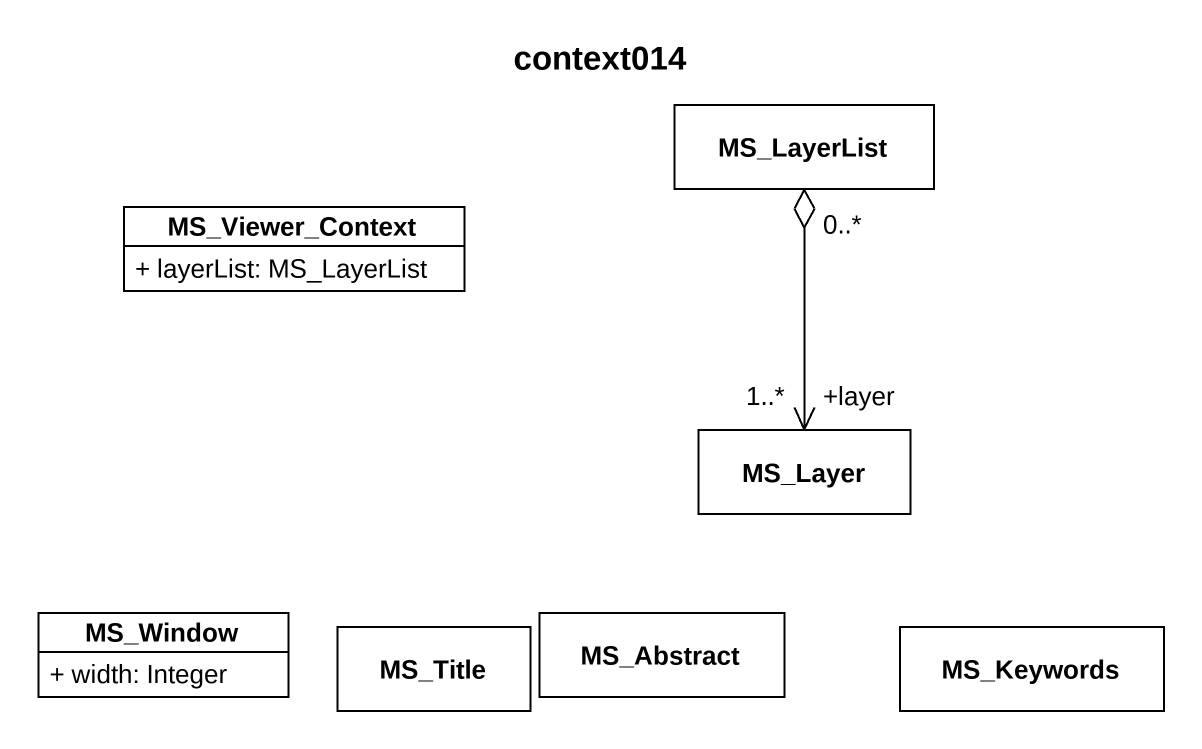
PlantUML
@startuml
title context014
hide circle
hide empty members
skinparam classAttributeIconSize 0
class MS_Viewer_Context {
  + layerList: MS_LayerList
}
class MS_LayerList
class MS_Layer
class MS_Window {
  + width: Integer
}
class MS_Title
class MS_Abstract
class MS_Keywords
MS_LayerList "0..*" o--> "+layer\n1..*" MS_Layer
@enduml
